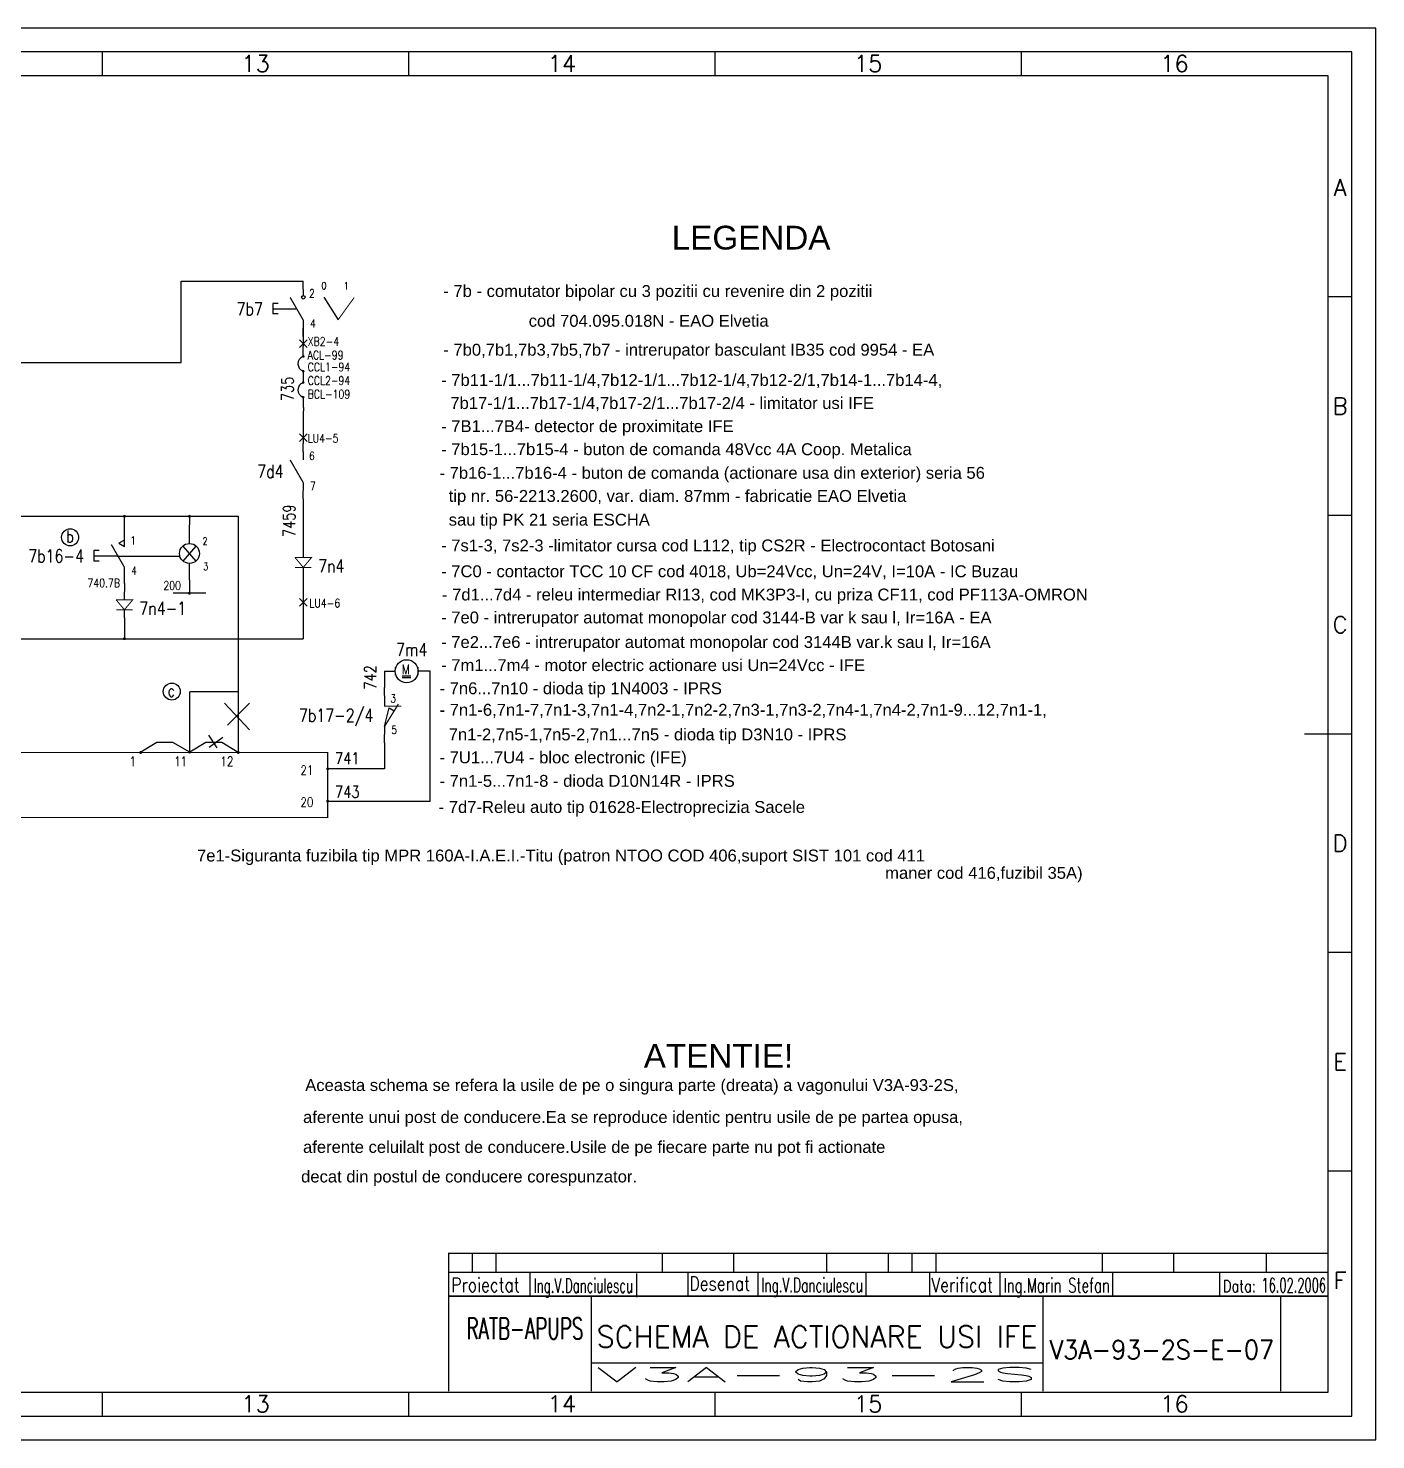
# Model space of a CAD drawing. Header units: millimetres. Extents: x 3134 to 4185, y 1786 to 2083.
# Drawn here: x 3901.9 to 4185.3, y 1785.8 to 2082.8 of the extents above; entities that cross this region are included whole.
import ezdxf
from ezdxf.enums import TextEntityAlignment as Align

# ---------------------------------------------------------------- set-up
doc = ezdxf.new("R2010")
doc.units = ezdxf.units.MM
doc.layers.add('INDICATOR', color=7, linetype='Continuous')
doc.layers.add('MODIFICARI', color=2, linetype='Continuous')
doc.styles.add('ISO', font='SIMPLEX.shx')
doc.styles.add('ROMANS', font='ROMANS.shx', dxfattribs={"width": 0.8})
doc.styles.get("Standard").update_dxf_attribs({"font": 'arial.ttf'})

# ---------------------------------------------------------------- blocks, each defined once
blk = doc.blocks.new('5A4')
at = {"color": 70}
for p, q in [((-267.84, 287), (-267.84, 292)), ((-203.41, 287), (-203.41, 292)), ((-138.98, 287), (-138.98, 292)), ((-74.55, 287), (-74.55, 292)), ((-5, 240.5), (-10, 240.5)), ((-5, 194.5), (-10, 194.5)), ((-15, 148.5), (-5, 148.5)), ((-5, 102.5), (-10, 102.5)), ((-5, 56.5), (-10, 56.5)), ((-267.84, 5), (-267.84, 10)), ((-203.41, 5), (-203.41, 10)), ((-138.98, 5), (-138.98, 10)), ((-74.55, 5), (-74.55, 10))]:
    blk.add_line(p, q, dxfattribs=at)
at = {"color": 240}
for points in [[(0, 0), (0, 297), (-1051, 297), (-1051, 0)], [(-5, 5), (-5, 292), (-1046, 292), (-1046, 5)]]:
    blk.add_lwpolyline(points, close=True, dxfattribs=at)
at = {"color": 70}
blk.add_lwpolyline([(-1041, 287), (-1041, 10), (-10, 10), (-10, 287)], close=True, dxfattribs=at)
at = {"color": 50, "style": 'ISO'}
for s, p in [('13', (-235.63, 289.55)), ('14', (-171.2, 289.55)), ('15', (-106.77, 289.55)), ('16', (-42.34, 289.55)), ('A', (-7.5, 263.5)), ('B', (-7.5, 217.5)), ('C', (-7.5, 171.5)), ('D', (-7.5, 125.5)), ('E', (-7.5, 79.5)), ('F', (-7.5, 33.5)), ('13', (-235.63, 7.55)), ('14', (-171.2, 7.55)), ('15', (-106.77, 7.55)), ('16', (-42.34, 7.55))]:
    blk.add_text(s, height=3.5, dxfattribs=at).set_placement(p, align=Align.MIDDLE)
blk = doc.blocks.new('indic-el')
at = {"layer": 'INDICATOR', "color": 1}
for p, q in [((-180, 25), (-180, 29)), ((-175, 25), (-175, 29)), ((-140, 25), (-140, 29)), ((-125, 25), (-125, 29)), ((-105.5, 25), (-105.5, 29)), ((-87.5, 25), (-87.5, 29)), ((-82.5, 25), (-82.5, 29)), ((-47.5, 25), (-47.5, 29)), ((-32.5, 25), (-32.5, 29)), ((-13, 25), (-13, 29)), ((-167.9, 20), (-167.9, 25)), ((-145.42, 19.8), (-145.42, 24.8)), ((-134.65, 20.08), (-134.65, 25.08)), ((-119.93, 20), (-119.93, 25)), ((-97.19, 20), (-97.19, 25)), ((-83.77, 20), (-83.77, 25)), ((-69.03, 20), (-69.03, 25)), ((-45.33, 20), (-45.33, 25)), ((-22.83, 20), (-22.83, 25)), ((-155, 6), (-60, 6))]:
    blk.add_line(p, q, dxfattribs=at)
at = {"layer": 'INDICATOR'}
blk.add_line((-92.5, 25), (-92.5, 29), dxfattribs=at)
at = {"layer": 'INDICATOR', "const_width": 0.3, "flags": 128}
for points in [[(0, 29), (-185, 29), (-185, 0)], [(0, 25), (-185, 25)], [(0, 20), (-185, 20)], [(-155, 0), (-155, 20)], [(-60, 0), (-60, 20)], [(-10, 0), (-10, 20)]]:
    blk.add_lwpolyline(points, dxfattribs=at)
at = {"layer": 'INDICATOR', "color": 1, "style": 'ROMANS', "width": 0.8}
for s, height, p in [('Proiectat', 3, (-184.48, 20.88)), ('Desenat', 3, (-134.37, 21.17)), ('Verificat', 3, (-83.49, 20.88)), ('Data:', 2.5, (-22.15, 20.88))]:
    blk.add_text(s, height=height, dxfattribs=at).set_placement(p)
at = {"layer": 'INDICATOR', "style": 'ROMANS', "width": 0.570908}
blk.add_text('RATB-APUPS', height=4.5, dxfattribs=at).set_placement((-181.28, 10.96), (-156.69, 10.96), align=Align.FIT)
at = {"layer": 'INDICATOR', "color": 1, "style": 'ROMANS'}
for tag, height, width, p, p2 in [('DESENAT', 3, 1.116423, (-119.25, 20.84), (-97.88, 20.84)), ('VERIFICAT', 3, 1.074468, (-68.34, 20.8), (-45.93, 20.8)), ('DATA', 3, 1.321041, (-14.04, 20.81), (-0.45, 20.81)), ('PROIECTAT', 3, 0.908325, (-167.12, 20.74), (-146.23, 20.74)), ('NUME_DESEN', 4.5, 2.080219, (-153.9, 9.22), (-61.18, 9.22)), ('NUMAR', 4, 2.383056, (-58.61, 6.76), (-11.4, 6.76)), ('ANS', 3, 11.421134, (-154.04, 2.01), (-61.04, 2.01))]:
    blk.add_attdef(tag, text='', height=height, dxfattribs=dict(at, width=width)).set_placement(p, p2, align=Align.FIT)
blk = doc.blocks.new('LIM-NI')
at = {"linetype": 'Continuous'}
for p, q in [((0, -2.5), (0, 0)), ((0, -12), (1.41, -6.24)), ((1.41, -6.24), (2.96, -7.19)), ((0, -17), (0, -14.5))]:
    blk.add_line(p, q, dxfattribs=at)
at = {"linetype": 'Continuous', "const_width": 0.4}
for points in [[(0, -5.71), (0, -2.5)], [(0, -14.5), (0, -12)]]:
    blk.add_lwpolyline(points, dxfattribs=at)
at = {"linetype": 'Continuous', "flags": 128}
for points, const_width in [([(-0.16, -5.71), (5.12, -5.71)], 0.3), ([(0, -12), (4.24, -5.12)], 0.4)]:
    blk.add_lwpolyline(points, dxfattribs=dict(at, const_width=const_width))
at = {"linetype": 'Continuous', "style": 'ROMANS', "width": 0.8}
for tag, p in [('1', (1.8, -4.63)), ('2', (2.09, -14.29))]:
    blk.add_attdef(tag, p, '', height=2.5, dxfattribs=at)
blk.add_attdef('L1', text='', height=4, dxfattribs=at).set_placement((-9.58, -8.57), align=Align.MIDDLE_RIGHT)
blk = doc.blocks.new('TRECERE')
for p, q in [((-0.34, 6.83), (-0.86, 6.38)), ((-0.86, 6.83), (-0.37, 6.4)), ((-0.34, 1.91), (-0.86, 2.36)), ((-0.86, 1.91), (-0.37, 2.34)), ((-0.62, 1.93), (-0.62, -1.23)), ((-0.36, -1.62), (-0.88, -1.17)), ((-0.88, -1.62), (-0.39, -1.19)), ((-0.34, -6.12), (-0.86, -5.67)), ((-0.86, -6.12), (-0.37, -5.69))]:
    blk.add_line(p, q)
for centre in [(-0.62, 6.63), (-0.62, 2.1), (-0.62, -1.4), (-0.62, -5.93)]:
    blk.add_circle(centre, 0.169)
for centre, start, end in [((0.19, 4.39), 113.689, 246.5614), ((0.19, -3.68), 113.4386, 246.311)]:
    blk.add_arc(centre, 2.43, start, end)
blk = doc.blocks.new('TREC')
for p, q in [((0, -3), (0, 0)), ((0.02, -15.9), (0.02, -18.9))]:
    blk.add_line(p, q)
blk.add_blockref('TRECERE', (0.62, -9.8))
blk = doc.blocks.new('DIODA')
at = {"linetype": 'Continuous'}
for p, q in [((0, 10.56), (0, 13.06)), ((0, 0), (0, 2.5))]:
    blk.add_line(p, q, dxfattribs=at)
at = {"linetype": 'Continuous', "const_width": 0.4}
for points in [[(0, 8.06), (0, 10.56)], [(0, 2.5), (0, 5)]]:
    blk.add_lwpolyline(points, dxfattribs=at)
at = {"linetype": 'Continuous', "const_width": 0.3, "flags": 128}
for points in [[(0, 8.06), (-2.57, 5), (2.57, 5)], [(-2.5, 8.06), (2.5, 8.06)], [(0, 8.06), (2.57, 5)]]:
    blk.add_lwpolyline(points, dxfattribs=at)
at = {"linetype": 'Continuous', "style": 'ROMANS', "width": 0.8}
blk.add_attdef('D', text='', height=4, dxfattribs=at).set_placement((-5.19, 6.69), align=Align.MIDDLE_RIGHT)
for tag, p in [('1', (1.8, 9.24)), ('2', (1.88, 1.16))]:
    blk.add_attdef(tag, p, '', height=2.5, dxfattribs=at)
blk = doc.blocks.new('BILUTA')
at = {"linetype": 'Continuous', "flags": 128}
blk.add_lwpolyline([(-0.225, 0, 0.45, 0.45, 1), (0.225, 0, 0.45, 0.45, 1)], format="xyseb", close=True, dxfattribs=at)
blk = doc.blocks.new('X')
for p, q in [((0.81, 0.81), (-0.81, -0.81)), ((-0.81, 0.81), (0.81, -0.81))]:
    blk.add_line(p, q)
blk = doc.blocks.new('A$C313A4CAA')
at = {"layer": 'MODIFICARI'}
blk.add_circle((1.79, 1.79), 1.79, dxfattribs=at)
at = {"layer": 'MODIFICARI', "style": 'ROMANS', "width": 0.8}
blk.add_text('b', height=2.5, dxfattribs=at).set_placement((0.93, 0.7))
blk = doc.blocks.new('BUT-REV')
at = {"linetype": 'Continuous'}
for p, q in [((0, -2.5), (0, 0)), ((0, -3.63), (-1.69, -4.63)), ((-9.39, -6.89), (-9.39, -10.11)), ((-7.74, -6.89), (-9.39, -6.89)), ((-9.39, -8.5), (-2.27, -8.48)), ((-1.69, -4.63), (0.01, -5.65)), ((-7.74, -10.11), (-9.39, -10.11)), ((0, -17), (0, -14.5))]:
    blk.add_line(p, q, dxfattribs=at)
at = {"linetype": 'Continuous', "const_width": 0.4}
for points in [[(0, -5.71), (0, -2.5)], [(0, -14.5), (0, -12)]]:
    blk.add_lwpolyline(points, dxfattribs=at)
at = {"linetype": 'Continuous', "const_width": 0.4, "flags": 128}
blk.add_lwpolyline([(0, -12), (-4.04, -5)], dxfattribs=at)
at = {"linetype": 'Continuous', "style": 'ROMANS', "width": 0.8}
for tag, p in [('1', (1.8, -5.02)), ('2', (2.09, -14.29))]:
    blk.add_attdef(tag, p, '', height=2.5, dxfattribs=at)
blk.add_attdef('P1', text='', height=4, dxfattribs=at).set_placement((-12.44, -8.54), align=Align.MIDDLE_RIGHT)
blk = doc.blocks.new('CND')
at = {"linetype": 'Continuous'}
for p, q in [((0, -2.5), (0, 0)), ((0, -17), (0, -14.5))]:
    blk.add_line(p, q, dxfattribs=at)
at = {"linetype": 'Continuous', "const_width": 0.4}
for points in [[(0, -5), (0, -2.5)], [(0, -14.5), (0, -12)]]:
    blk.add_lwpolyline(points, dxfattribs=at)
at = {"linetype": 'Continuous', "const_width": 0.4, "flags": 128}
blk.add_lwpolyline([(0, -12), (-4.04, -5)], dxfattribs=at)
at = {"linetype": 'Continuous', "style": 'ROMANS', "width": 0.8}
for tag, p in [('1', (1.8, -5.02)), ('2', (2.09, -14.29))]:
    blk.add_attdef(tag, p, '', height=2.5, dxfattribs=at)
blk.add_attdef('K1', text='', height=4, dxfattribs=at).set_placement((-6.08, -8.56), align=Align.MIDDLE_RIGHT)
blk = doc.blocks.new('B1')
at = {"linetype": 'Continuous'}
for p, q in [((0, -2.5), (0, 0)), ((-2.07, -6.54), (1.93, -11.17)), ((-1.94, -11.17), (2.1, -6.54)), ((0, -16.86), (0, -14.36))]:
    blk.add_line(p, q, dxfattribs=at)
at = {"linetype": 'Continuous', "const_width": 0.4}
for points in [[(0, -5.71), (0, -2.5)], [(0, -14.36), (0, -11.86)]]:
    blk.add_lwpolyline(points, dxfattribs=at)
at = {"linetype": 'Continuous'}
blk.add_circle((0, -8.78), 3.07, dxfattribs=at)
at = {"linetype": 'Continuous', "style": 'ROMANS', "width": 0.8}
blk.add_attdef('H1', text='', height=4, dxfattribs=at).set_placement((-6.71, -8.53), align=Align.MIDDLE_RIGHT)
blk = doc.blocks.new('BUT-RET')
at = {"linetype": 'Continuous'}
for p, q in [((0, -2.5), (0, 0)), ((-7.74, -6.89), (-9.39, -6.89)), ((-9.39, -6.89), (-9.39, -10.11)), ((-9.39, -8.5), (-2.04, -8.5)), ((-7.74, -10.11), (-9.39, -10.11)), ((0, -17), (0, -14.5))]:
    blk.add_line(p, q, dxfattribs=at)
at = {"linetype": 'Continuous', "const_width": 0.4}
for points in [[(0, -4.45), (0, -2.5)], [(0, -14.5), (0, -12)]]:
    blk.add_lwpolyline(points, dxfattribs=at)
at = {"linetype": 'Continuous', "const_width": 0.4, "flags": 128}
blk.add_lwpolyline([(0, -12), (-4.04, -5)], dxfattribs=at)
at = {"linetype": 'Continuous'}
blk.add_circle((0, -4.97), 0.546, dxfattribs=at)
at = {"linetype": 'Continuous', "style": 'ROMANS', "width": 0.8}
for tag, p in [('1', (1.8, -5.02)), ('2', (2.09, -14.29))]:
    blk.add_attdef(tag, p, '', height=2.5, dxfattribs=at)
blk.add_attdef('P1', text='', height=4, dxfattribs=at).set_placement((-12.44, -8.54), align=Align.MIDDLE_RIGHT)

msp = doc.modelspace()

# ---------------------------------------------------------------- linework, layer by layer
at = {"color": 1}
for p, q in [((3934.06, 2012.51), (3934.06, 2029.61)), ((3934.06, 2029.61), (3959.71, 2029.61)), ((3964.05, 2026.22), (3967.04, 2021.48)), ((3959.71, 2019.7), (3959.71, 2015.93)), ((3766.48, 2012.51), (3934.06, 2012.51)), ((3959.73, 2003.01), (3959.71, 2001.55)), ((3959.71, 2001.55), (3959.71, 1998.83)), ((3959.71, 1998.83), (3959.71, 1995.41)), ((3959.71, 1998.83), (3959.71, 1995.41)), ((3959.71, 1983.79), (3959.71, 1974.89)), ((3884.47, 1980.13), (3946.03, 1980.13)), ((3922.09, 1977.61), (3922.09, 1980.13)), ((3935.77, 1980.13), (3935.77, 1978.31)), ((3946.03, 1980.13), (3946.03, 1972.1)), ((3946.03, 1972.1), (3946.03, 1930.43)), ((3920.59, 1971.71), (3933.79, 1971.71)), ((3935.77, 1966.77), (3935.77, 1963.93)), ((3939.19, 1963.93), (3932.35, 1963.93)), ((3939.19, 1963.93), (3932.35, 1963.93)), ((3959.71, 1965.96), (3959.71, 1954.37)), ((3884.47, 1954.37), (3959.71, 1954.37)), ((3884.47, 1954.37), (3959.71, 1954.37)), ((3922.09, 1957.05), (3922.09, 1954.37)), ((3976.81, 1947.53), (3976.81, 1944.11)), ((3976.81, 1947.53), (3979.04, 1947.53)), ((3980.5, 1946.57), (3982.37, 1946.57)), ((3980.5, 1946.22), (3982.37, 1946.22)), ((3986.09, 1947.53), (3983.87, 1947.53)), ((3986.4, 1947.53), (3986.09, 1947.53)), ((3986.4, 1920.17), (3986.4, 1947.53)), ((3935.82, 1930.51), (3935.82, 1943.18)), ((3946.03, 1943.18), (3935.82, 1943.18)), ((3943.14, 1940.79), (3948.4, 1935.22)), ((3943.78, 1936.17), (3948.4, 1940.79)), ((3939.79, 1934.1), (3941.55, 1931.4)), ((3939.95, 1931.55), (3942.82, 1933.63)), ((3928.91, 1932.55), (3925.56, 1930.51)), ((3928.91, 1932.55), (3925.56, 1930.51)), ((3932.3, 1932.55), (3928.91, 1932.55)), ((3932.3, 1932.55), (3928.91, 1932.55)), ((3935.82, 1930.51), (3932.3, 1932.55)), ((3935.82, 1930.51), (3932.3, 1932.55)), ((3939.21, 1932.51), (3935.82, 1930.51)), ((3939.21, 1932.51), (3935.82, 1930.51)), ((3942.6, 1932.51), (3939.21, 1932.51)), ((3942.6, 1932.51), (3939.21, 1932.51)), ((3946.03, 1930.43), (3942.6, 1932.51)), ((3946.03, 1930.43), (3942.6, 1932.51)), ((3976.81, 1932.49), (3976.81, 1927.01)), ((3976.81, 1927.01), (3964.84, 1927.01)), ((3964.84, 1920.17), (3986.4, 1920.17))]:
    msp.add_line(p, q, dxfattribs=at)
at = {"color": 240}
msp.add_line((3554.3, 1785.82), (4185.31, 1785.82), dxfattribs=at)
at = {"color": 1}
for points, const_width in [([(3967.04, 2021.48), (3970.42, 2026.16)], 0.205), ([(3979.04, 1946.68), (3979.04, 1948.39)], 0.274), ([(3983.87, 1948.39), (3983.87, 1946.68)], 0.274)]:
    msp.add_lwpolyline(points, dxfattribs=dict(at, const_width=const_width))
at = {"color": 1, "const_width": 0.219, "flags": 128}
msp.add_lwpolyline([(3797.26, 1930.43), (3797.26, 1916.75), (3964.84, 1916.75), (3964.84, 1930.43)], close=True, dxfattribs=at)
at = {"color": 1}
for centre, radius in [((3981.45, 1947.53), 2.42), ((3932.05, 1943.26), 1.79)]:
    msp.add_circle(centre, radius, dxfattribs=at)

# ---------------------------------------------------------------- block references
msp.add_blockref('5A4', (4185.31, 1785.82))
at = {"color": 1, "xscale": 0.6840000000001965, "yscale": 0.6840000000001965, "zscale": 0.6840000000001965}
for name, p, values in [('BUT-RET', (3959.71, 2029.61), {'P1': '7b7', '2': '4', '1': '2'}), ('CND', (3959.71, 1995.41), {'K1': '7d4', '2': '7', '1': '6'}), ('BUT-REV', (3922.09, 1977.61), {'P1': '7b16-4', '2': '4', '1': '1'})]:
    msp.add_blockref(name, p, dxfattribs=at).add_auto_attribs(values)
at = {"color": 1}
for name, p in [('X', (3959.71, 2016.46)), ('X', (3959.71, 1996.68)), ('A$C313A4CAA', (3908.88, 1973.91)), ('X', (3959.71, 1962.05))]:
    msp.add_blockref(name, p, dxfattribs=at)
at = {"color": 1, "xscale": 0.6840000000001965, "yscale": 0.6840000000001965, "zscale": 0.6840000000001965}
for name, p in [('TREC', (3959.71, 2015.93)), ('BILUTA', (3922.09, 1980.13)), ('B1', (3935.77, 1978.31)), ('BILUTA', (3935.77, 1980.13)), ('BILUTA', (3935.77, 1963.93)), ('BILUTA', (3922.09, 1954.37)), ('BILUTA', (3922.09, 1954.37)), ('BILUTA', (3925.51, 1930.43)), ('BILUTA', (3925.51, 1930.43)), ('BILUTA', (3935.82, 1930.51)), ('BILUTA', (3935.82, 1930.51)), ('BILUTA', (3946.03, 1930.43)), ('BILUTA', (3946.03, 1930.43)), ('BILUTA', (3964.84, 1927.01)), ('BILUTA', (3964.84, 1920.17))]:
    msp.add_blockref(name, p, dxfattribs=at)
at = {"color": 1, "xscale": 0.6840000000001965, "yscale": 0.6840000000001965, "zscale": 0.6840000000001965, "rotation": 180}
for p in [(3959.71, 1974.89), (3922.09, 1965.98)]:
    msp.add_blockref('DIODA', p, dxfattribs=at)
at = {"color": 1}
ref = msp.add_blockref('LIM-NI', (3976.81, 1944.11), dxfattribs=dict(at, xscale=0.6840000000001965, yscale=0.6840000000001965, zscale=0.6840000000001965))
ref.add_attrib('L1', '7b17-2/4', dxfattribs={"linetype": 'Continuous', "height": 2.736, "style": 'ROMANS', "width": 0.8}).set_placement((3974.47, 1938.25), align=Align.MIDDLE_RIGHT)
ref.add_attrib('2', '5', (3978.24, 1934.34), dxfattribs={"linetype": 'Continuous', "height": 1.71, "style": 'ROMANS', "width": 0.8})
ref.add_attrib('1', '3', (3978.05, 1940.95), dxfattribs={"linetype": 'Continuous', "height": 1.71, "style": 'ROMANS', "width": 0.8})
ref = msp.add_blockref('indic-el', (4175.31, 1796.03), dxfattribs=at)
ref.add_attrib('NUME_DESEN', 'SCHEMA DE ACTIONARE USI IFE', dxfattribs={"layer": 'INDICATOR', "color": 1, "height": 4.5, "style": 'ROMANS', "width": 0.85511}).set_placement((4021.41, 1805.26), (4114.13, 1805.26), align=Align.FIT)
ref.add_attrib('ANS', 'V3A-93-2S', dxfattribs={"layer": 'INDICATOR', "color": 1, "height": 3, "style": 'ROMANS', "width": 3.518944}).set_placement((4021.28, 1798.04), (4114.28, 1798.04), align=Align.FIT)
ref.add_attrib('NUMAR', 'V3A-93-2S-E-07', dxfattribs={"layer": 'INDICATOR', "color": 1, "height": 4, "style": 'ROMANS', "width": 0.83729}).set_placement((4116.7, 1802.79), (4163.91, 1802.79), align=Align.FIT)
ref.add_attrib('DESENAT', 'Ing.V.Danciulescu', dxfattribs={"layer": 'INDICATOR', "color": 1, "height": 3, "style": 'ROMANS', "width": 0.566669}).set_placement((4056.06, 1816.87), (4077.43, 1816.87), align=Align.FIT)
ref.add_attrib('VERIFICAT', 'Ing.Marin Stefan', dxfattribs={"layer": 'INDICATOR', "color": 1, "height": 3, "style": 'ROMANS', "width": 0.612783}).set_placement((4106.98, 1816.83), (4129.39, 1816.83), align=Align.FIT)
ref.add_attrib('DATA', '16.02.2006', dxfattribs={"layer": 'INDICATOR', "color": 1, "height": 3, "style": 'ROMANS', "width": 0.537373}).set_placement((4161.27, 1816.84), (4174.86, 1816.84), align=Align.FIT)
ref.add_attrib('PROIECTAT', 'Ing.V.Danciulescu', dxfattribs={"layer": 'INDICATOR', "color": 1, "height": 3, "style": 'ROMANS', "width": 0.553941}).set_placement((4008.19, 1816.77), (4029.08, 1816.77), align=Align.FIT)

# ---------------------------------------------------------------- texts
at = {"color": 3}
for s, p in [('LEGENDA', (4037.22, 2036.26)), ('ATENTIE!', (4031.34, 1864.11))]:
    msp.add_text(s, height=5, dxfattribs=at).set_placement(p)
at = {"color": 1, "style": 'ROMANS', "width": 0.8}
for s, height, p in [('0    1', 1.5, (3963.55, 2027.88)), ('XB2-4', 1.8, (3960.64, 2016.01)), ('ACL-99', 1.8, (3960.64, 2013.15)), ('CCL1-94', 1.8, (3960.64, 2010.65)), ('CCL2-94', 1.8, (3960.64, 2007.79)), ('BCL-109', 1.8, (3960.64, 2004.93)), ('LU4-5', 1.8, (3960.64, 1995.64)), ('2', 1.5, (3938.54, 1974.15)), ('3', 1.5, (3938.69, 1968.82)), ('7n4', 2.74, (3962.83, 1968.31)), ('740.7B', 1.8, (3914.31, 1965.2)), ('200', 1.8, (3930.28, 1964.66)), ('7n4-1', 2.74, (3925.21, 1959.4)), ('LU4-6', 1.8, (3961, 1960.97)), ('7m4', 2.74, (3979.22, 1950.72)), ('M', 2.05, (3980.47, 1946.92)), ('c', 2.5, (3931.19, 1942.17)), ('1', 2, (3923.2, 1927.57)), ('11', 2, (3932.55, 1927.57)), ('12', 2, (3942.28, 1927.57)), ('21', 2, (3959.11, 1925.7)), ('741', 2.5, (3966.39, 1927.95)), ('743', 2.5, (3966.39, 1920.91)), ('20', 2, (3959.11, 1918.97))]:
    msp.add_text(s, height=height, dxfattribs=at).set_placement(p)
at = {"color": 1}
for s, p in [('- 7b - comutator bipolar cu 3 pozitii cu revenire din 2 pozitii   ', (3989.16, 2026.27)), ('cod 704.095.018N - EAO Elvetia', (4007.13, 2020.01)), ('- 7b0,7b1,7b3,7b5,7b7 - intrerupator basculant IB35 cod 9954 - EA ', (3989.16, 2013.92)), ('- 7b11-1/1...7b11-1/4,7b12-1/1...7b12-1/4,7b12-2/1,7b14-1...7b14-4,', (3988.71, 2007.56)), ('  7b17-1/1...7b17-1/4,7b17-2/1...7b17-2/4 - limitator usi IFE', (3988.71, 2002.7)), ('- 7B1...7B4- detector de proximitate IFE', (3988.71, 1997.84)), ('- 7b15-1...7b15-4 - buton de comanda 48Vcc 4A Coop. Metalica', (3988.71, 1992.99)), ('- 7b16-1...7b16-4 - buton de comanda (actionare usa din exterior) seria 56', (3988.37, 1988.02)), ('  tip nr. 56-2213.2600, var. diam. 87mm - fabricatie EAO Elvetia', (3988.37, 1983.16)), ('  sau tip PK 21 seria ESCHA', (3988.37, 1978.16)), ('- 7s1-3, 7s2-3 -limitator cursa cod L112, tip CS2R - Electrocontact Botosani', (3988.71, 1972.74)), ('- 7C0 - contactor TCC 10 CF cod 4018, Ub=24Vcc, Un=24V, I=10A - IC Buzau', (3988.71, 1967.31)), ('- 7d1...7d4 - releu intermediar RI13, cod MK3P3-I, cu priza CF11, cod PF113A-OMRON', (3988.89, 1962.41)), ('- 7e0 - intrerupator automat monopolar cod 3144-B var k sau l, Ir=16A - EA', (3988.71, 1957.59)), ('- 7e2...7e6 - intrerupator automat monopolar cod 3144B var.k sau l, Ir=16A', (3988.71, 1952.42)), ('- 7m1...7m4 - motor electric actionare usi Un=24Vcc - IFE', (3988.71, 1947.56)), ('- 7n6...7n10 - dioda tip 1N4003 - IPRS', (3988.37, 1942.69)), ('- 7n1-6,7n1-7,7n1-3,7n1-4,7n2-1,7n2-2,7n3-1,7n3-2,7n4-1,7n4-2,7n1-9...12,7n1-1,', (3988.37, 1938.16)), ('  7n1-2,7n5-1,7n5-2,7n1...7n5 - dioda tip D3N10 - IPRS', (3988.37, 1932.98)), ('- 7U1...7U4 - bloc electronic (IFE)', (3988.37, 1928.15)), ('- 7n1-5...7n1-8 - dioda D10N14R - IPRS', (3988.37, 1923.21)), ('- 7d7-Releu auto tip 01628-Electroprecizia Sacele', (3988.19, 1917.71)), ('7e1-Siguranta fuzibila tip MPR 160A-I.A.E.I.-Titu (patron NTOO COD 406,suport SIST 101 cod 411', (3937.36, 1907.5)), ('maner cod 416,fuzibil 35A)', (4082.11, 1903.85)), ('Aceasta schema se refera la usile de pe o singura parte (dreata) a vagonului V3A-93-2S,', (3960.12, 1859.2)), ('aferente unui post de conducere.Ea se reproduce identic pentru usile de pe partea opusa,', (3959.67, 1852.47)), ('aferente celuilalt post de conducere.Usile de pe fiecare parte nu pot fi actionate', (3959.66, 1846.18)), ('decat din postul de conducere corespunzator.', (3959.26, 1839.96))]:
    msp.add_text(s, height=2.5, dxfattribs=at).set_placement(p)
at = {"color": 1, "style": 'ROMANS', "width": 0.8}
for s, p in [('735', (3957.64, 2004.36)), ('7459', (3958, 1975.77)), ('742', (3975.06, 1943.67))]:
    msp.add_text(s, height=2.5, rotation=90, dxfattribs=at).set_placement(p)

doc.saveas('drawing.dxf')
